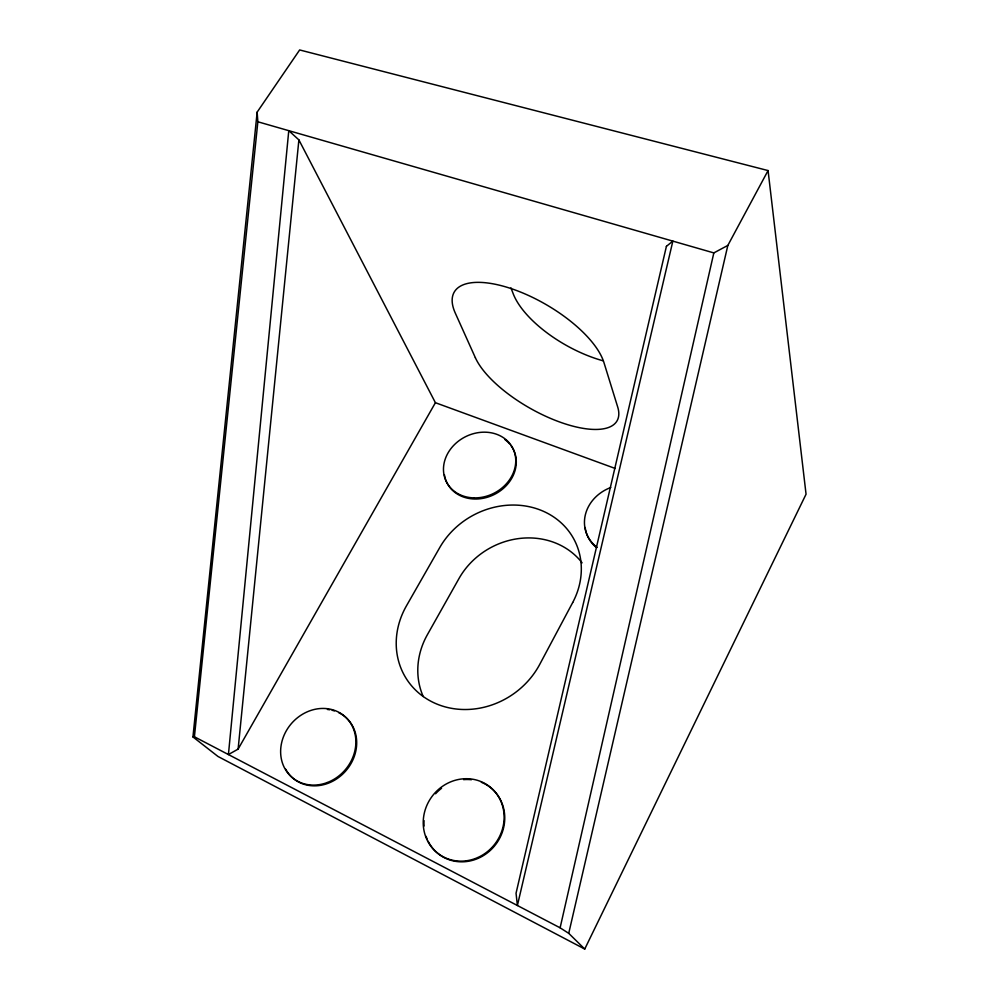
<?xml version="1.0" encoding="UTF-8"?>
<svg xmlns="http://www.w3.org/2000/svg" width="999" height="999" viewBox="0 0 999 999"><rect width="100%" height="100%" fill="white"/><g stroke="black" fill="none" stroke-linecap="round" stroke-linejoin="round"><path stroke-width="1.5" d="M238.112 749.113L298.888 139.885L288.773 130.669L228.421 754.557L238.112 749.113L435.414 402.709L298.888 139.885M192.944 736.925L257.155 112.125L299.65 49.95L768.069 170.567L806.056 494.205L584.74 949.05L218.019 756.493L192.944 736.925L194.405 736.787L560.114 927.821L568.731 933.341L584.74 949.05M194.405 736.787L257.854 121.778L257.155 112.125M560.114 927.821L713.835 252.909L727.834 245.417L768.069 170.567M568.731 933.341L727.834 245.417M257.854 121.778L713.835 252.909M435.414 402.709L615.247 468.481M510.964 287.899L513.149 293.606A80.682 35.552 29.5 0 0 603.309 360.851M510.889 445.442A37.15 31.618 -26.9 0 1 492.42 495.379A37.15 31.618 -26.9 0 1 444.443 474.85M504.945 439.585A37.15 31.618 -26.9 0 1 509.59 443.831M597.19 547.452A39.211 34.59 -18.1 0 1 610.789 487.512M595.804 547.077A39.148 34.553 -18.1 0 1 585.152 527.509M582.092 562.824A74.088 66.733 -28.5 0 0 458.991 578.521L427.347 634.765A75.125 68.481 -34.4 0 0 423.214 696.54M338.673 712.624A40.272 35.44 -49.2 0 1 344.717 772.09A40.272 35.44 -49.2 0 1 285.714 769.242M327.435 709.465A40.272 35.44 -49.2 0 1 329.782 709.789M332.093 710.264A40.272 35.44 -49.2 0 1 334.353 710.901M481.356 782.254A42.158 39.361 -53.1 0 1 493.244 847.452A42.158 39.361 -53.1 0 1 428.109 841.195M427.023 838.823A42.158 39.361 -53.1 0 1 426.098 836.363M424.051 826.023A42.158 39.361 -53.1 0 1 424.051 820.679M435.576 793.768A42.158 39.361 -53.1 0 1 441.558 788.273M463.598 779.645A42.158 39.361 -53.1 0 1 471.391 779.732M666.408 246.353L516.046 893.231L517.395 905.506L672.864 241.071L666.408 246.353M572.689 602.547L539.71 664.422A78.659 70.792 -34 0 1 435.377 703.421A78.659 70.792 -34 0 1 406.431 605.881L439.797 547.477A77.522 68.894 -28.6 0 1 541.795 510.601A77.522 68.894 -28.6 0 1 572.689 602.547M475.374 357.742L455.269 313.049A86.164 35.402 30.2 0 1 510.801 288.474A86.164 35.402 30.2 0 1 603.933 362.537L617.682 406.943A81.993 32.068 29.6 0 1 561.962 422.814A81.993 32.068 29.6 0 1 475.374 357.742M473.651 497.877A37.213 31.643 -26.9 0 0 513.474 449.625A37.213 31.643 -26.9 0 0 451.735 447.602A37.213 31.643 -26.9 0 0 473.651 497.877M327.173 782.567A40.335 35.477 -49.2 0 0 345.442 716.982A40.335 35.477 -49.2 0 0 282.13 740.771A40.335 35.477 -49.2 0 0 327.173 782.567M477.659 857.592A42.22 39.411 -53 0 0 489.56 786.575A42.22 39.411 -53 0 0 423.813 815.634A42.22 39.411 -53 0 0 477.659 857.592"/></g></svg>
